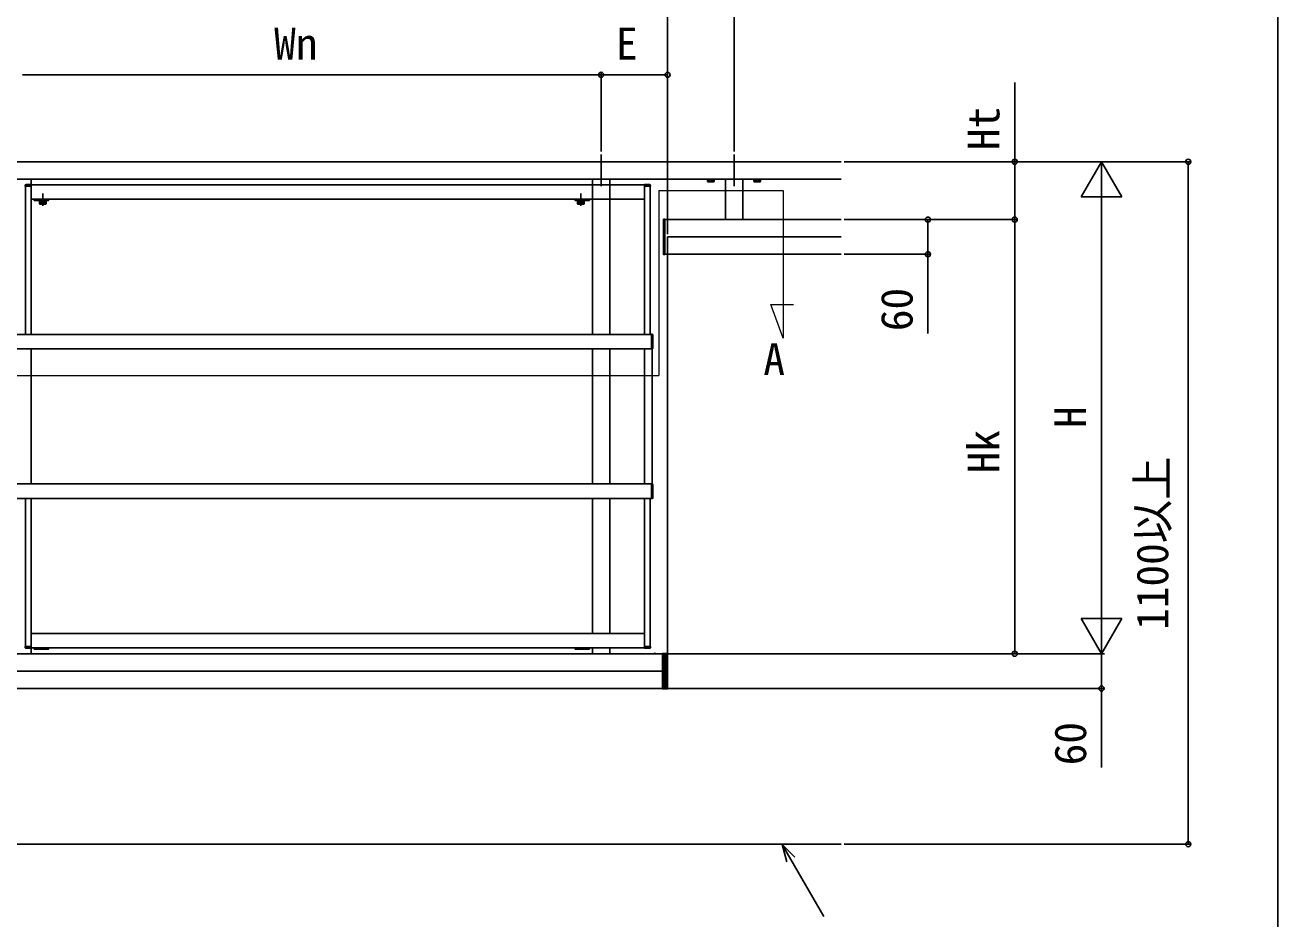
# Model space of a CAD drawing. Units: millimetres, scale not verified. Extents: x -875 to 875, y -1300 to 1294.
# Drawn here: x 441.9 to 875, y -297.7 to 11.1 of the extents above; entities that cross this region are included whole.
import ezdxf
from ezdxf.enums import TextEntityAlignment as Align

# ---------------------------------------------------------------- set-up
doc = ezdxf.new("R2010")
doc.units = ezdxf.units.MM
doc.header["$LTSCALE"] = 8
for name, color, linetype in [('0-1_USER1', 3, 'Continuous'), ('0-6_YKK_A1', 4, 'Continuous'), ('0-7_YKK_D', 6, 'Continuous'), ('0-8_YKK_ZWAK', 7, 'Continuous')]:
    doc.layers.add(name, color=color, linetype=linetype)
doc.layers.add('0-4_YKK_12', color=2, linetype='Continuous', lineweight=18)
doc.styles.add('ＭＳ ゴシック', font='')
doc.styles.get('ＭＳ ゴシック').set_extended_font_data('MS Gothic')

msp = doc.modelspace()

# ---------------------------------------------------------------- linework, layer by layer
at = {"layer": '0-4_YKK_12'}
for p in [(661, -46.057), (178, -109.917)]:
    msp.add_line(p, (661, -109.917), dxfattribs=at)
msp.add_lwpolyline([(661, -46.057), (704, -46.057), (704, -97.057), (699.742, -85.357), (707.542, -85.357)], dxfattribs=at)
at = {"layer": '0-6_YKK_A1'}
for p, q in [((641, -44.557), (641, -33.557)), ((687, -44.557), (687, -33.557)), ((158, -36.057), (724, -36.057)), ((158, -42.057), (724, -42.057)), ((444, -42.057), (444, -44.057)), ((644, -42.057), (644, -44.057)), ((677.845, -42.177), (680.155, -42.177)), ((677.845, -42.177), (677.845, -42.888)), ((678, -42.977), (677.845, -42.888)), ((678, -42.977), (680, -42.977)), ((678.423, -42.177), (678.423, -42.888)), ((678.49, -42.057), (678.49, -42.177)), ((679.38, -42.506), (679, -42.304)), ((679.61, -42.978), (679.38, -42.506)), ((679.51, -42.057), (679.51, -42.177)), ((679.577, -42.177), (679.577, -42.888)), ((680, -42.977), (680.155, -42.888)), ((680.155, -42.177), (680.155, -42.888)), ((680.25, -42.177), (680.25, -42.057)), ((684, -42.057), (684, -56.057)), ((690, -42.057), (690, -56.057)), ((693.845, -42.177), (696.155, -42.177)), ((693.845, -42.177), (693.845, -42.888)), ((694, -42.977), (693.845, -42.888)), ((694, -42.977), (696, -42.977)), ((694.423, -42.177), (694.423, -42.888)), ((694.49, -42.057), (694.49, -42.177)), ((695.38, -42.506), (695, -42.304)), ((695.61, -42.978), (695.38, -42.506)), ((695.51, -42.057), (695.51, -42.177)), ((695.577, -42.177), (695.577, -42.888)), ((696, -42.977), (696.155, -42.888)), ((696.155, -42.177), (696.155, -42.888)), ((696.25, -42.177), (696.25, -42.057)), ((441.9, -44.557), (441.925, -44.145)), ((441.9, -44.557), (444, -44.557)), ((442, -44.557), (442, -95.727)), ((444, -44.557), (442, -44.557)), ((442.125, -43.957), (443.9, -43.957)), ((444, -44.057), (444, -95.727)), ((444, -44.557), (444, -44.057)), ((656, -44.057), (444, -44.057)), ((444, -44.557), (444, -95.727)), ((448, -51.281), (448, -46.999)), ((634, -51.281), (634, -46.999)), ((644, -44.057), (644, -95.727)), ((656, -44.557), (656, -44.057)), ((656, -95.727), (656, -44.557)), ((656, -44.557), (658, -44.557)), ((658.1, -44.557), (656, -44.557)), ((657.875, -43.957), (656.1, -43.957)), ((658, -95.727), (658, -44.557)), ((658.1, -44.557), (658.075, -44.145)), ((656, -49.057), (444, -49.057)), ((445, -49.057), (445, -49.457)), ((447, -49.917), (446.845, -50.006)), ((446.845, -50.628), (446.845, -50.006)), ((447, -50.717), (446.845, -50.628)), ((446.85, -49.617), (446.85, -49.917)), ((449.15, -49.617), (446.85, -49.617)), ((449.15, -49.917), (446.85, -49.917)), ((447, -49.917), (449, -49.917)), ((447, -50.717), (449, -50.717)), ((447.423, -50.628), (447.423, -50.006)), ((447.96, -49.917), (447.914, -49.617)), ((448.041, -49.617), (448.087, -49.917)), ((448.577, -50.628), (448.577, -50.006)), ((449, -49.917), (449.155, -50.006)), ((449, -50.717), (449.155, -50.628)), ((449.15, -49.917), (449.15, -49.617)), ((449.155, -50.628), (449.155, -50.006)), ((633, -49.917), (632.845, -50.006)), ((632.845, -50.628), (632.845, -50.006)), ((633, -50.717), (632.845, -50.628)), ((632.85, -49.917), (632.85, -49.617)), ((632.85, -49.617), (635.15, -49.617)), ((632.85, -49.917), (635.15, -49.917)), ((635, -49.917), (633, -49.917)), ((635, -50.717), (633, -50.717)), ((633.423, -50.628), (633.423, -50.006)), ((633.959, -49.617), (633.913, -49.917)), ((634.04, -49.917), (634.086, -49.617)), ((634.577, -50.628), (634.577, -50.006)), ((635, -49.917), (635.155, -50.006)), ((635, -50.717), (635.155, -50.628)), ((635.15, -49.617), (635.15, -49.917)), ((635.155, -50.628), (635.155, -50.006)), ((637, -49.057), (637, -49.457)), ((663, -56.057), (724, -56.057)), ((663, -56.057), (663, -68.057)), ((664, -62.057), (724, -62.057)), ((663, -68.057), (724, -68.057)), ((658.4, -95.727), (223.6, -95.727)), ((658.4, -95.667), (658.4, -100.787)), ((658.712, -95.686), (658.4, -95.667)), ((658.4, -100.727), (658.4, -95.727)), ((658.9, -100.568), (658.9, -95.886)), ((658.4, -100.727), (223.6, -100.727)), ((444, -100.727), (444, -147.397)), ((638, -147.397), (638, -100.727)), ((644, -147.397), (644, -100.727)), ((656, -100.727), (656, -147.397)), ((658.4, -100.787), (658.712, -100.768)), ((658.7, -100.727), (658.7, -147.355)), ((658.4, -147.397), (223.6, -147.397)), ((658.4, -147.337), (658.4, -152.457)), ((658.712, -147.356), (658.4, -147.337)), ((658.4, -152.397), (658.4, -147.397)), ((658.9, -152.238), (658.9, -147.556)), ((658.4, -152.397), (223.6, -152.397)), ((442, -152.397), (442, -203.557)), ((444, -152.397), (444, -199.057)), ((444, -152.397), (444, -203.557)), ((638, -152.397), (638, -199.057)), ((644, -152.397), (644, -199.057)), ((656, -203.557), (656, -152.397)), ((658, -203.557), (658, -152.397)), ((658.4, -152.457), (658.712, -152.438)), ((656, -199.057), (444, -199.057)), ((441.9, -203.557), (441.925, -203.969)), ((441.9, -203.557), (444, -203.557)), ((444, -203.557), (442, -203.557)), ((444, -203.557), (444, -204.057)), ((656, -203.557), (656, -204.057)), ((658.1, -203.557), (656, -203.557)), ((656, -203.557), (658, -203.557)), ((658.1, -203.557), (658.075, -203.969)), ((219.7, -206.057), (662.3, -206.057)), ((442.125, -204.157), (443.9, -204.157)), ((444, -204.057), (444, -206.057)), ((656, -204.057), (444, -204.057)), ((445, -204.057), (445, -204.457)), ((637, -204.057), (637, -204.457)), ((638, -204.057), (638, -206.057)), ((644, -204.057), (644, -206.057)), ((657.875, -204.157), (656.1, -204.157)), ((659.7, -205.65), (659.6, -205.75)), ((662.6, -205.95), (662.6, -218.15)), ((662.9, -205.95), (662.9, -218.15)), ((663.2, -205.95), (663.2, -218.15)), ((663.5, -205.95), (663.5, -218.15)), ((663.8, -205.95), (663.8, -218.15)), ((218, -212.057), (664, -212.057)), ((662.3, -218.057), (219.7, -218.057)), ((158, -271.857), (724, -271.857))]:
    msp.add_line(p, q, dxfattribs=at)
for points in [[(638, -42.057), (638, -44.057), (638, -95.727)], [(677.75, -42.057), (677.75, -42.177), (680.25, -42.177)], [(678.39, -42.978), (678.62, -42.506), (679, -42.304)], [(693.75, -42.057), (693.75, -42.177), (696.25, -42.177)], [(694.39, -42.978), (694.62, -42.506), (695, -42.304)], [(450, -49.057), (450, -49.457), (445, -49.457)], [(447.39, -50.718), (447.62, -50.246), (448, -50.044)], [(448.61, -50.718), (448.38, -50.246), (448, -50.044)], [(632, -49.057), (632, -49.457), (637, -49.457)], [(633.39, -50.718), (633.62, -50.246), (634, -50.044)], [(634.61, -50.718), (634.38, -50.246), (634, -50.044)], [(664, -209.257), (664, -68.157), (664, -62.057)], [(450, -204.057), (450, -204.457), (445, -204.457)], [(632, -204.057), (632, -204.457), (637, -204.457)]]:
    msp.add_lwpolyline(points, dxfattribs=at)
for points in [[(446.85, -49.457), (446.85, -49.617), (449.15, -49.617), (449.15, -49.457)], [(635.15, -49.457), (635.15, -49.617), (632.85, -49.617), (632.85, -49.457)], [(663, -68.157), (663, -55.957), (662.6, -55.957), (662.6, -68.157)], [(662.3, -218.15), (664, -218.15), (664, -205.95), (662.3, -205.95)]]:
    msp.add_lwpolyline(points, close=True, dxfattribs=at)
for centre, radius, start, end in [((678.134, -42.466), 0.511, 235.61575, 304.38425), ((679, -41.066), 1.911, 252.41205, 287.58795), ((679.866, -42.466), 0.511, 235.61575, 304.38425), ((694.134, -42.466), 0.511, 235.61575, 304.38425), ((695, -41.066), 1.911, 252.41205, 287.58795), ((695.866, -42.466), 0.511, 235.61575, 304.38425), ((442.125, -44.157), 0.2, 90, 176.5), ((443.9, -44.057), 0.1, 0, 90), ((656.1, -44.057), 0.1, 90, 180), ((657.875, -44.157), 0.2, 3.5, 90), ((447.134, -50.428), 0.511, 55.61708, 124.38292), ((447.134, -50.206), 0.511, 235.61708, 304.38292), ((448, -51.828), 1.911, 72.41276, 107.58724), ((448, -48.806), 1.911, 252.41276, 287.58724), ((448.866, -50.428), 0.511, 55.61708, 124.38292), ((448.866, -50.206), 0.511, 235.61708, 304.38292), ((633.134, -50.428), 0.511, 55.61708, 124.38292), ((633.134, -50.206), 0.511, 235.61708, 304.38292), ((634, -51.828), 1.911, 72.41276, 107.58724), ((634, -48.806), 1.911, 252.41276, 287.58724), ((634.866, -50.428), 0.511, 55.61708, 124.38292), ((634.866, -50.206), 0.511, 235.61708, 304.38292), ((658.7, -95.886), 0.2, 0, 86.5), ((658.7, -100.568), 0.2, 273.5, 0), ((658.7, -147.556), 0.2, 0, 86.5), ((658.7, -152.238), 0.2, 273.5, 0), ((442.125, -203.957), 0.2, 183.5, 270), ((443.9, -204.057), 0.1, 270, 0), ((656.1, -204.057), 0.1, 180, 270), ((657.875, -203.957), 0.2, 270, 356.5)]:
    msp.add_arc(centre, radius, start, end, dxfattribs=at)
at = {"layer": '0-7_YKK_D'}
for p, q in [((664, -61.057), (664, 24.943)), ((664, -46.057), (664, 24.943)), ((687, -32.557), (687, 24.943)), ((441, -6.057), (641, -6.057)), ((641, -32.557), (641, -5.057)), ((641, -32.557), (641, -5.057)), ((641, -6.057), (664, -6.057)), ((664, -61.057), (664, -5.057)), ((725, -36.057), (815, -36.057)), ((725, -36.057), (845, -36.057)), ((730, -36.057), (785, -36.057)), ((814, -36.057), (807, -48.181)), ((814, -36.057), (821, -48.181)), ((814, -36.057), (814, -60.306)), ((844, -271.857), (844, -36.057)), ((807, -48.181), (821, -48.181)), ((814, -192.057), (814, -50.057)), ((725, -56.057), (785, -56.057)), ((725, -56.057), (755, -56.057)), ((730, -56.057), (785, -56.057)), ((784, -56.057), (784, -206.057)), ((725, -68.057), (755, -68.057)), ((814, -206.057), (814, -181.808)), ((814, -206.057), (807, -193.933)), ((821, -193.933), (807, -193.933)), ((814, -206.057), (821, -193.933)), ((663.3, -206.057), (815, -206.057)), ((663.3, -206.057), (785, -206.057)), ((663.3, -206.057), (815, -206.057)), ((663.3, -218.057), (815, -218.057)), ((725, -271.857), (845, -271.857))]:
    msp.add_line(p, q, dxfattribs=at)
for points in [[(784, -56.057), (784, -36.057), (784, -8.699)], [(754, -56.057), (754, -68.057), (754, -95.415)], [(814, -206.057), (814, -218.057), (814, -245.415)], [(705.242, -277.985), (703.634, -271.985), (708.027, -276.377)], [(703.634, -271.985), (706.634, -277.181), (717.993, -296.85)]]:
    msp.add_lwpolyline(points, dxfattribs=at)
for centre in [(641, -6.057), (641, -6.057), (664, -6.057), (784, -36.057), (844, -36.057), (754, -56.057), (784, -56.057), (784, -56.057), (754, -68.057), (784, -206.057), (814, -218.057), (844, -271.857)]:
    msp.add_circle(centre, 0.875, dxfattribs=at)
at = {"layer": '0-8_YKK_ZWAK'}
msp.add_lwpolyline([(-875, -1300), (875, -1300), (875, 1250)], dxfattribs=at)

# ---------------------------------------------------------------- texts
at = {"layer": '0-1_USER1', "style": 'ＭＳ ゴシック'}
msp.add_text('A', height=11, dxfattribs=at).set_placement((697.097, -113.057), align=Align.BOTTOM_LEFT)
at = {"layer": '0-7_YKK_D', "style": 'ＭＳ ゴシック'}
for s, p in [('Wn', (528.003, -4.057)), ('E', (646.151, -4.057))]:
    msp.add_text(s, height=11, dxfattribs=at).set_placement(p, align=Align.BOTTOM_LEFT)
for s, p in [('Ht', (782, -32.091)), ('60', (752, -94.608)), ('H', (812, -128.046)), ('Hk', (782, -143.713)), ('1100以上', (840.381, -197.807)), ('60', (812, -244.608))]:
    msp.add_text(s, height=11, rotation=90, dxfattribs=at).set_placement(p, align=Align.BOTTOM_LEFT)

doc.saveas('drawing.dxf')
